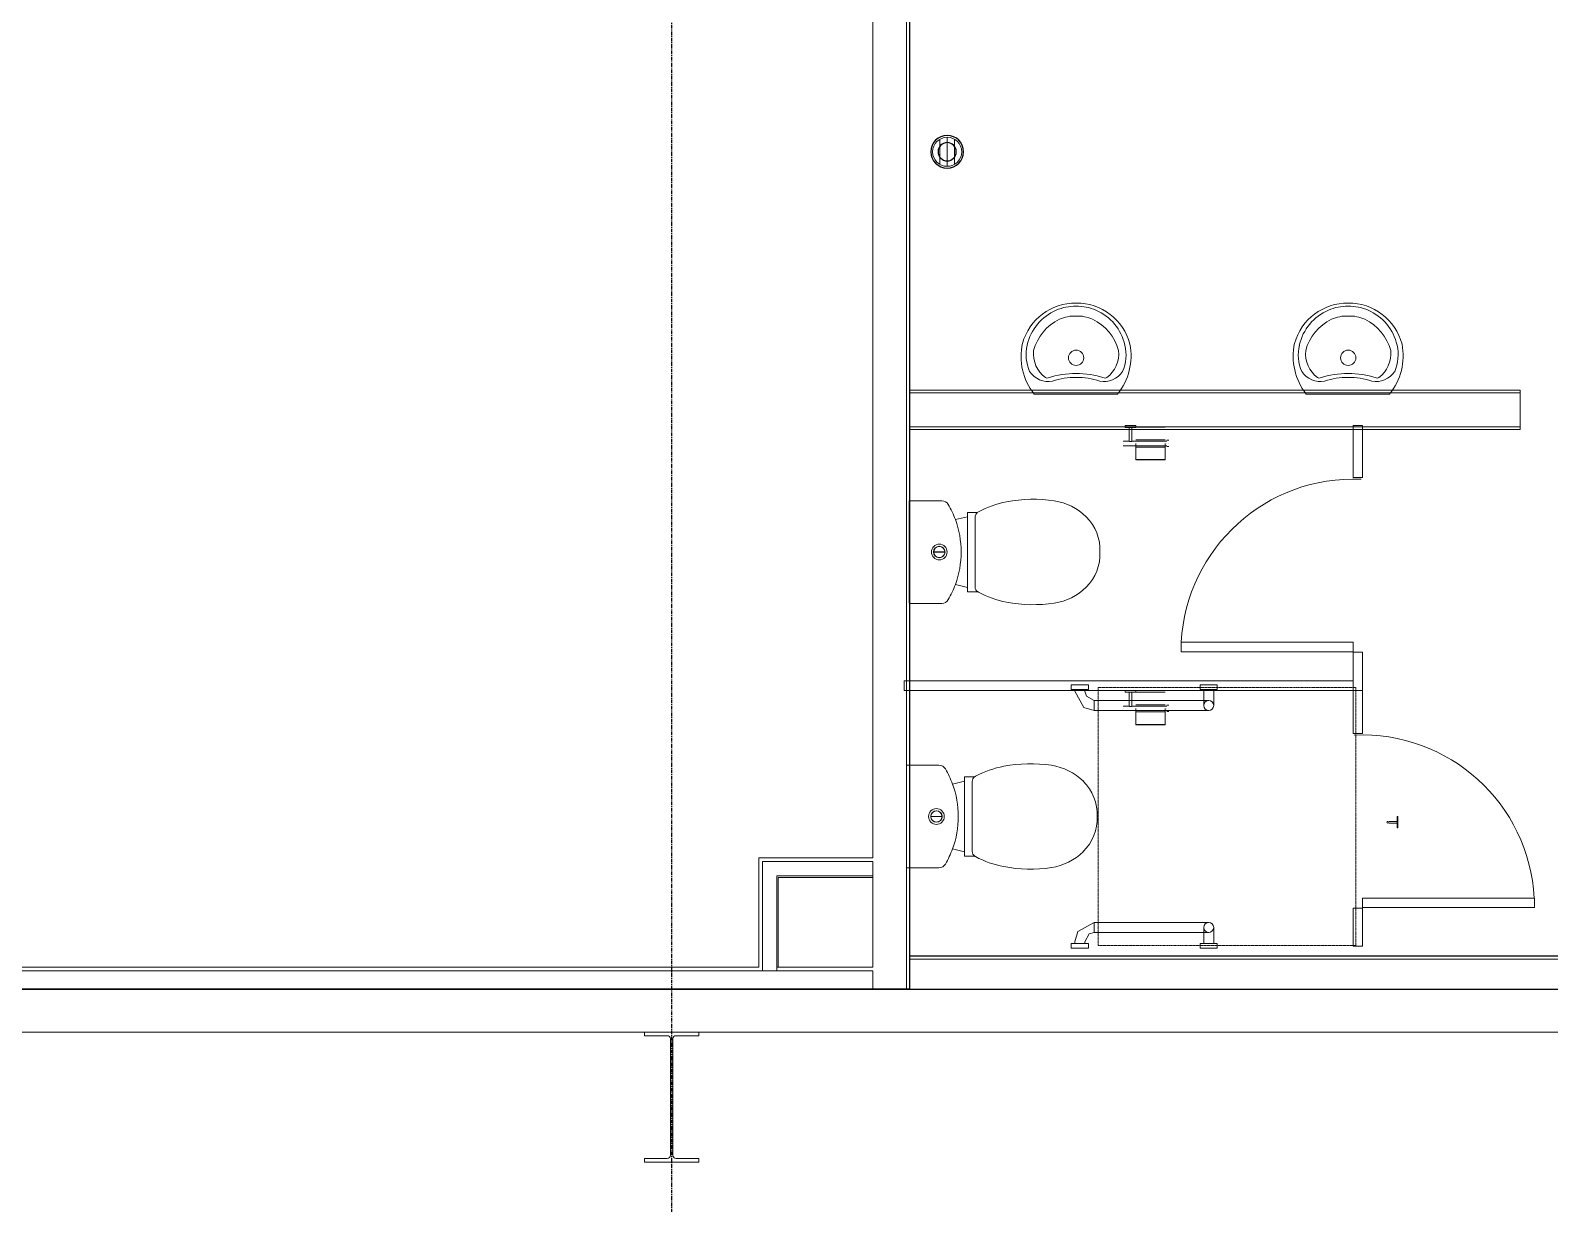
# Model space of a CAD drawing. Header units: millimetres. Extents: x -637480 to 299894, y -125373 to 39000.
# Drawn here: x 248849 to 254153, y -749 to 3348 of the extents above; entities that cross this region are included whole.
import ezdxf

# ---------------------------------------------------------------- set-up
doc = ezdxf.new("R2010")
doc.units = ezdxf.units.MM
doc.linetypes.add('Xref building Toll$0$_SBA Dash - Tight', pattern=[1.6, 1, -0.6])
doc.linetypes.add('Xref building Toll$0$Grid Line', pattern=[22.225, 12.7, -3.175, 3.175, -3.175])
for name, color, linetype, lineweight in [('AM_BOR', 4, 'Continuous', 25), ('Xref building Toll$0$A-FLOR', 192, 'Continuous', 25), ('Xref building Toll$0$A-GENM', 13, 'Continuous', 9), ('Xref building Toll$0$A-WALL', 113, 'Continuous', 9), ('Xref building Toll$0$P-SANR-FIXT', 6, 'Continuous', 9), ('Xref building Toll$0$Q-SPCQ', 91, 'Continuous', 9), ('Xref building Toll$0$Q-SPCQ-HDLN', 91, 'Continuous', 9), ('Xref building Toll$0$S-COLS', 52, 'Continuous', 9)]:
    doc.layers.add(name, color=color, linetype=linetype, lineweight=lineweight)
doc.layers.add('Xref building Toll$0$S-GRID', color=8, linetype='Continuous')

# ---------------------------------------------------------------- blocks, each defined once
blk = doc.blocks.new('Xref building Toll$0$Toll Grids')
at = {"layer": 'Xref building Toll$0$S-GRID', "linetype": 'Xref building Toll$0$Grid Line'}
for p, q in [((251088, -125373.3), (251088, 36031.5)), ((-9195.8, 0), (280997.7, 0))]:
    blk.add_line(p, q, dxfattribs=at)
blk = doc.blocks.new('Xref building Toll$0$URI_Wall mounted 01 - Standard Caroma-940460-MASTER GROUND FLOOR')
at = {"layer": 'Xref building Toll$0$P-SANR-FIXT'}
blk.add_line((144.6, 0), (-146.6, 0), dxfattribs=at)
blk.add_circle((0, 126.5), 26.7, dxfattribs=at)
for centre, radius, start, end in [((-2, 125.5), 192.2, 89.4023, 164.4555), ((1.6, 131.2), 176.7, 113.616, 167.059), ((-4.6, 145.1), 161.4, 88.384, 113.616), ((-7, 154), 118.3, 86.613, 115.387), ((2, 125.5), 192.2, 14.6727, 90.5977), ((4.6, 145.1), 161.4, 66.384, 91.616), ((7, 154), 118.3, 64.613, 93.387), ((-1.6, 131.2), 176.7, 12.941, 66.384), ((14.4, 108.9), 168.3, 115.387, 165.3165), ((-14.4, 108.9), 168.3, 14.6835, 64.613), ((19.2, 131.2), 211.4, 167.4632, 218.3427), ((-24.9, 137.3), 149.5, 167.059, 203.2094), ((-19.5, 133.3), 211.4, 320.9161, 11.1641), ((24.9, 137.3), 149.5, 336.7906, 12.941), ((-44.1, 141.2), 104.8, 174.3219, 233.1895), ((44.1, 141.2), 104.8, 306.8105, 5.6781), ((-95.4, 125.6), 82, 215.2469, 279.0894), ((-101.3, 67.8), 11.9, 242.2534, 288.3685), ((-5.4, -221), 292.4, 88.9365, 108.3685), ((-8.9, -152.7), 210.6, 87.5705, 110.4295), ((5.4, -221), 292.4, 71.6315, 91.0635), ((8.9, -152.7), 210.6, 69.5705, 92.4295), ((95.4, 125.6), 82, 260.9106, 324.7531), ((101.3, 67.8), 11.9, 251.6315, 297.7466)]:
    blk.add_arc(centre, radius, start, end, dxfattribs=at)
blk = doc.blocks.new('Xref building Toll$0$TPT - Toilet Partition 02 - Standard-1400500-MASTER GROUND FLOOR')
at = {"layer": 'Xref building Toll$0$A-GENM'}
for p, q in [((-33.5, 1835.9), (-66.5, 1835.9)), ((-66.5, 1835.9), (-66.5, 269)), ((-66.5, 1835.9), (-66.5, 1835.9)), ((-33.5, 269), (-33.5, 1835.9)), ((-33.5, 1835.9), (-33.5, 1835.9)), ((-66.5, 269), (-33.5, 269)), ((-66.5, 269), (-66.5, 269)), ((66.5, 269), (-66.5, 269)), ((-66.5, 269), (-66.5, 236)), ((-66.5, 269), (-66.5, 269)), ((-33.5, 269), (-33.5, 269)), ((66.5, 236), (66.5, 269)), ((66.5, 269), (66.5, 269)), ((858.5, 269), (676.5, 269)), ((676.5, 269), (676.5, 236)), ((676.5, 269), (676.5, 269)), ((858.5, 236), (858.5, 269)), ((858.5, 269), (858.5, 269)), ((-66.5, 236), (66.5, 236)), ((-66.5, 236), (-66.5, 236)), ((66.5, 236), (66.5, 236)), ((676.5, 236), (858.5, 236)), ((676.5, 236), (676.5, 236)), ((858.5, 236), (858.5, 236))]:
    blk.add_line(p, q, dxfattribs=at)
blk = doc.blocks.new('Xref building Toll$0$Doors - Doors-704779-MASTER GROUND FLOOR')
at = {"layer": 'Xref building Toll$0$Q-SPCQ'}
for p, q in [((34.9, -868.8), (1.9, -868.8)), ((1.9, -868.8), (1.9, -1468.9)), ((34.9, -1468.9), (34.9, -868.8)), ((1.9, -1468.9), (34.9, -1468.9))]:
    blk.add_line(p, q, dxfattribs=at)
at = {"layer": 'Xref building Toll$0$Q-SPCQ-HDLN'}
blk.add_arc((2.4, -1470.4), 602.4, 357.412, 86.904, dxfattribs=at)
blk = doc.blocks.new('Xref building Toll$0$TOI_Suite - Standard-743987-MASTER GROUND FLOOR')
at = {"layer": 'Xref building Toll$0$P-SANR-FIXT'}
for p, q in [((-138.5, 203.2), (-138.5, 237.9)), ((121.5, 230.1), (-122.7, 230.1)), ((138.3, 239.2), (138.3, 203.2)), ((-123.9, 203.2), (-138.5, 203.2)), ((-113.6, 161.2), (-123.9, 203.2)), ((-123.9, 203.2), (123.1, 203.2)), ((123.1, 203.2), (112.9, 161.2)), ((138.3, 203.2), (123.1, 203.2)), ((-179.5, 2), (-179.5, 113.9)), ((-0.7, 105), (-0.7, 124.5)), ((0, 124.1), (0, 105)), ((178.8, 113.9), (178.8, 2.4)), ((-0.7, 85.8), (-0.7, 105)), ((0, 105), (0, 85.6)), ((176.8, 0), (-177.5, 0))]:
    blk.add_line(p, q, dxfattribs=at)
for radius in [27.5, 20]:
    blk.add_circle((-0.4, 105), radius, dxfattribs=at)
for centre, radius, start, end in [((-7.8, 503.6), 162.6, 87.4587, 135.3159), ((6.6, 503.6), 162.6, 44.6841, 92.5413), ((19.2, 476.8), 200.6, 135.3159, 171.4717), ((-20.4, 476.8), 200.6, 8.5283, 44.6841), ((309.4, 433.3), 494, 171.4717, 190.8713), ((-310.5, 433.3), 494, 349.1287, 8.5283), ((165, 405.6), 347, 190.8713, 208.1696), ((-166.1, 405.6), 347, 331.8304, 349.1287), ((-102.6, 262.3), 43.4, 208.1696, 214.2857), ((-122.7, 250.1), 20, 217.8461, 270), ((121.5, 250.1), 20, 270, 326.9392), ((23.6, 304), 131.8, 330.5485, 331.8304), ((-0.4, -148.7), 330, 110.0763, 120.2609), ((-0.4, -148.7), 330, 89.9993, 110.0763), ((-0.4, -148.7), 330, 69.9243, 89.9993), ((-0.4, -148.7), 330, 59.7542, 69.9243), ((-153.5, 113.9), 26, 120.2609, 180), ((-0.4, 105), 19.5, 91.1546, 271.091), ((-0.4, 105), 19.5, 0, 91.1546), ((152.8, 113.9), 26, 0, 59.7542), ((-0.4, 105), 19.5, 271.091, 0), ((-177.5, 2), 1.98, 179.3775, 270.2586), ((176.8, 2), 1.98, 269.7414, 13.1965)]:
    blk.add_arc(centre, radius, start, end, dxfattribs=at)
blk = doc.blocks.new('Xref building Toll$0$TPT - Toilet Partition 02 - Standard-1400499-MASTER GROUND FLOOR')
at = {"layer": 'Xref building Toll$0$A-GENM'}
for p, q in [((66.5, -236), (-66.5, -236)), ((-66.5, -236), (-66.5, -269)), ((-66.5, -236), (-66.5, -236)), ((66.5, -269), (66.5, -236)), ((66.5, -236), (66.5, -236)), ((826.5, -236), (676.5, -236)), ((676.5, -236), (676.5, -269)), ((676.5, -236), (676.5, -236)), ((826.5, -269), (826.5, -236)), ((826.5, -236), (826.5, -236)), ((-66.5, -269), (66.5, -269)), ((-66.5, -269), (-66.5, -269)), ((66.5, -269), (66.5, -269)), ((676.5, -269), (826.5, -269)), ((676.5, -269), (676.5, -269)), ((826.5, -269), (826.5, -269))]:
    blk.add_line(p, q, dxfattribs=at)
blk = doc.blocks.new('Xref building Toll$0$Doors - Doors-744022-MASTER GROUND FLOOR')
at = {"layer": 'Xref building Toll$0$Q-SPCQ'}
for p, q in [((1.9, 1468.9), (34.9, 1468.9)), ((1.9, 868.8), (1.9, 1468.9)), ((34.9, 1468.9), (34.9, 868.8)), ((34.9, 868.8), (1.9, 868.8))]:
    blk.add_line(p, q, dxfattribs=at)
at = {"layer": 'Xref building Toll$0$Q-SPCQ-HDLN'}
blk.add_arc((2.4, 1470.4), 602.4, 273.096, 2.588, dxfattribs=at)
blk = doc.blocks.new('Xref building Toll$0$AS2890 - Ambulant Cubicle1 - Standard 2-906180-MASTER GROUND FLOOR')
at = {"layer": 'Xref building Toll$0$A-GENM'}
for p, q in [((-16.7, -339.7), (-33.5, -339.7)), ((-33.5, -399.7), (-33.5, -339.7)), ((-33.5, -339.7), (-33.5, -399.7)), ((-16.7, -399.7), (-16.7, -339.7)), ((-16.7, -339.7), (-16.7, -399.7)), ((-11, -352.5), (-16.7, -352.5)), ((-16.7, -387.5), (-16.7, -352.5)), ((-16.7, -352.5), (-16.7, -387.5)), ((869.6, -352.5), (864, -352.5)), ((886.5, -339.7), (869.6, -339.7)), ((869.6, -399.7), (869.6, -339.7)), ((869.6, -339.7), (869.6, -399.7)), ((869.6, -387.5), (869.6, -352.5)), ((869.6, -352.5), (869.6, -387.5)), ((886.5, -399.7), (886.5, -339.7)), ((886.5, -339.7), (886.5, -399.7)), ((-33.5, -399.7), (-16.7, -399.7)), ((-16.7, -387.5), (-11, -387.5)), ((21.5, -420), (56.5, -420)), ((56.5, -420), (21.5, -420)), ((21.5, -420), (21.5, -719.7)), ((39, -420), (39, -420)), ((39, -420), (39, -420)), ((56.5, -719.7), (56.5, -420)), ((831.5, -420), (796.5, -420)), ((796.5, -420), (831.5, -420)), ((796.5, -420), (796.5, -719.7)), ((814, -420), (814, -420)), ((814, -420), (814, -420)), ((831.5, -719.7), (831.5, -420)), ((864, -387.5), (869.6, -387.5)), ((869.6, -399.7), (886.5, -399.7)), ((-16.7, -789.7), (-33.5, -789.7)), ((-33.5, -849.7), (-33.5, -789.7)), ((-33.5, -789.7), (-33.5, -849.7)), ((-16.7, -849.7), (-16.7, -789.7)), ((-16.7, -789.7), (-16.7, -849.7)), ((886.5, -789.7), (869.6, -789.7)), ((869.6, -849.7), (869.6, -789.7)), ((869.6, -789.7), (869.6, -849.7)), ((886.5, -849.7), (886.5, -789.7)), ((886.5, -789.7), (886.5, -849.7)), ((-16, -802.2), (-16.7, -802.2)), ((-16.7, -819.7), (-16.7, -819.7)), ((-16.7, -819.7), (-16.7, -819.7)), ((-16.7, -837.2), (-16, -837.2)), ((869.6, -802.2), (869, -802.2)), ((869, -837.2), (869.6, -837.2)), ((869.6, -819.7), (869.6, -819.7)), ((869.6, -819.7), (869.6, -819.7)), ((-33.5, -849.7), (-16.7, -849.7)), ((869.6, -849.7), (886.5, -849.7)), ((386.5, -1477.7), (386.5, -1479.7)), ((426.5, -1477.7), (386.5, -1477.7)), ((386.5, -1477.7), (426.5, -1477.7)), ((426.5, -1479.7), (386.5, -1479.7)), ((386.5, -1479.7), (426.5, -1479.7)), ((403.5, -1449.7), (403.5, -1479.7)), ((406.5, -1479.7), (406.5, -1479.7)), ((406.5, -1479.7), (406.5, -1479.7)), ((409.5, -1479.7), (409.5, -1449.7)), ((426.5, -1479.7), (426.5, -1477.7))]:
    blk.add_line(p, q, dxfattribs=at)
at = {"layer": 'Xref building Toll$0$A-GENM', "linetype": 'Xref building Toll$0$_SBA Dash - Tight'}
for p, q in [((-23.5, -1333.7), (-23.5, -433.7)), ((-23.5, -433.7), (876.5, -433.7)), ((876.5, -433.7), (876.5, -1333.7)), ((876.5, -1333.7), (-23.5, -1333.7))]:
    blk.add_line(p, q, dxfattribs=at)
at = {"layer": 'Xref building Toll$0$A-GENM', "flags": 128}
for points in [[(56.5, -420), (25.4, -363.2), (-11, -352.5)], [(864, -352.5), (807.2, -383.6), (796.5, -420)], [(-11, -387.5), (16.3, -402.5), (21.5, -420)], [(831.5, -420), (846.4, -392.7), (864, -387.5)], [(21.5, -819.7), (21.5, -783.9), (21.5, -719.7)], [(56.5, -719.7), (56.5, -796.3), (56.5, -819.7)], [(796.5, -819.7), (796.5, -783.9), (796.5, -719.7)], [(831.5, -719.7), (831.5, -796.3), (831.5, -819.7)], [(39, -802.2), (13.7, -802.2), (-16, -802.2)], [(-16, -837.2), (30.2, -837.2), (39, -837.2)], [(869, -802.2), (822.7, -802.2), (814, -802.2)], [(814, -837.2), (839.2, -837.2), (869, -837.2)]]:
    blk.add_lwpolyline(points, dxfattribs=at)
at = {"layer": 'Xref building Toll$0$A-GENM'}
for centre, radius, start, end in [((39, -819.7), 17.5, 0, 180), ((39, -819.7), 17.5, 90, 270), ((39, -819.7), 17.5, 180, 360), ((39, -819.7), 17.5, 270, 90), ((814, -819.7), 17.5, 0, 180), ((814, -819.7), 17.5, 90, 270), ((814, -819.7), 17.5, 180, 0), ((814, -819.7), 17.5, 270, 90), ((406.5, -1444.7), 3, 90, 270), ((406.5, -1444.7), 3, 270, 90)]:
    blk.add_arc(centre, radius, start, end, dxfattribs=at)
at = {"layer": 'Xref building Toll$0$P-SANR-FIXT'}
for p, q in [((247.3, 122.1), (247.3, 233.5)), ((249.3, 236), (603.6, 236)), ((605.6, 234), (605.6, 122.1)), ((426.1, 131), (426.1, 150.4)), ((426.1, 111.8), (426.1, 131)), ((426.9, 150.2), (426.9, 131)), ((426.9, 131), (426.9, 111.5)), ((303, 32.8), (313.2, 74.7)), ((539.7, 74.7), (550, 32.8)), ((287.8, 32.8), (303, 32.8)), ((287.8, -3.3), (287.8, 32.8)), ((550, 32.8), (303, 32.8)), ((304.6, 5.8), (548.8, 5.8)), ((550, 32.8), (564.6, 32.8)), ((564.6, 32.8), (564.6, -1.9))]:
    blk.add_line(p, q, dxfattribs=at)
for radius in [27.5, 20]:
    blk.add_circle((426.5, 131), radius, dxfattribs=at)
for centre, radius, start, end in [((249.3, 234), 1.98, 89.7414, 193.1965), ((603.7, 234), 1.98, 359.3775, 90.2586), ((273.3, 122.1), 26, 180, 239.7542), ((426.5, 131), 19.5, 91.091, 180), ((426.5, 131), 19.5, 180, 271.1546), ((426.5, 131), 19.5, 271.1546, 91.091), ((579.6, 122.1), 26, 300.2609, 0), ((426.5, 384.7), 330, 239.7542, 249.9243), ((426.5, 384.7), 330, 249.9243, 269.9993), ((426.5, 384.7), 330, 269.9993, 290.0763), ((426.5, 384.7), 330, 290.0763, 300.2609), ((304.6, -14.2), 20, 90, 146.9392), ((548.8, -14.1), 20, 37.8461, 90), ((592.2, -169.6), 347, 151.8304, 169.1287), ((402.5, -68), 131.8, 150.5485, 151.8304), ((528.7, -26.3), 43.4, 28.1696, 34.2857), ((261.1, -169.6), 347, 10.8713, 28.1696), ((736.6, -197.4), 494, 169.1287, 188.5283), ((116.7, -197.4), 494, 351.4717, 10.8713), ((446.5, -240.9), 200.6, 188.5283, 224.6841), ((406.9, -240.9), 200.6, 315.3159, 351.4717), ((419.5, -267.6), 162.6, 224.6841, 272.5413), ((433.9, -267.6), 162.6, 267.4587, 315.3159)]:
    blk.add_arc(centre, radius, start, end, dxfattribs=at)
blk = doc.blocks.new('Xref building Toll$0$Toilet_paper_holder_15507 - Toilet_paper_holder_15507-704795-MASTER GROUND FLOOR')
at = {"layer": 'Xref building Toll$0$A-GENM'}
for p, q in [((274951, 142905.5), (274951, 142899.1)), ((274989.1, 142905.5), (274951, 142905.5)), ((274951, 142905.5), (274989.1, 142905.5)), ((274989.1, 142899.1), (274951, 142899.1)), ((274951, 142899.1), (274989.1, 142899.1)), ((274965.3, 142899.1), (274965.3, 142850.7)), ((274974.8, 142899.1), (274965.3, 142899.1)), ((274965.3, 142899.1), (274974.8, 142899.1)), ((274974.8, 142850.7), (274974.8, 142899.1)), ((274989.1, 142899.1), (274989.1, 142905.5)), ((275090.7, 142899.9), (274989.1, 142899.9)), ((274965.3, 142850.7), (274944.6, 142850.7)), ((274944.6, 142842.8), (274944.6, 142842.8)), ((274944.6, 142842.8), (274944.6, 142842.8)), ((275097, 142850.7), (274974.8, 142850.7)), ((275090.7, 142855.5), (274989.1, 142855.5)), ((274989.1, 142786.4), (274989.1, 142842.8)), ((274989.1, 142842.8), (274989.1, 142842.8)), ((274989.1, 142842.8), (274989.1, 142785.6)), ((274989.1, 142842.8), (274989.1, 142842.8)), ((274989.1, 142842.8), (274989.1, 142842.8)), ((275090.7, 142785.6), (275090.7, 142842.8)), ((275090.7, 142842.8), (275090.7, 142842.8)), ((275090.7, 142842.8), (275090.7, 142786.4)), ((275090.7, 142842.8), (275090.7, 142842.8)), ((275090.7, 142842.8), (275090.7, 142842.8)), ((275103.4, 142853.9), (275097, 142853.9)), ((275097, 142842.8), (275097, 142842.8)), ((275097, 142842.8), (275097, 142842.8)), ((275097, 142842.8), (275097, 142842.8)), ((275097, 142842.8), (275097, 142842.8)), ((275103.4, 142842.8), (275103.4, 142842.8)), ((275103.4, 142842.8), (275103.4, 142842.8)), ((274944.6, 142834.8), (275097, 142834.8)), ((274989.1, 142830.1), (275090.7, 142830.1)), ((275097, 142831.7), (275103.4, 142831.7)), ((274989.1, 142785.6), (274989.1, 142786.4)), ((274989.1, 142786.4), (274989.1, 142786.4)), ((275090.7, 142786.4), (274989.1, 142786.4)), ((275090.7, 142786.4), (274989.1, 142786.4)), ((274989.1, 142785.6), (274989.1, 142785.6)), ((274989.1, 142785.6), (275090.7, 142785.6)), ((275090.7, 142786.4), (275090.7, 142786.4)), ((275090.7, 142786.4), (275090.7, 142785.6)), ((275090.7, 142785.6), (275090.7, 142785.6))]:
    blk.add_line(p, q, dxfattribs=at)
for points in [[(274965.3, 142850.7), (274965.3, 142850.7), (274965.3, 142850.7), (274965.4, 142850.6), (274965.6, 142850.6), (274965.7, 142850.5), (274965.9, 142850.4), (274966.1, 142850.2), (274966.3, 142850.2), (274966.4, 142850.1), (274966.5, 142850), (274966.7, 142850), (274967, 142849.8), (274967.2, 142849.7), (274967.5, 142849.6), (274967.6, 142849.6), (274967.8, 142849.5), (274968.1, 142849.4), (274968.4, 142849.3), (274968.8, 142849.3), (274969.2, 142849.2), (274969.6, 142849.2), (274970, 142849.1), (274970.5, 142849.2), (274970.9, 142849.2), (274971.3, 142849.3), (274971.7, 142849.3), (274972, 142849.4), (274972.3, 142849.5), (274972.4, 142849.6), (274972.6, 142849.6), (274972.8, 142849.7), (274973.1, 142849.8), (274973.3, 142850), (274973.5, 142850), (274973.7, 142850.1), (274973.8, 142850.2), (274974, 142850.2), (274974.1, 142850.4), (274974.3, 142850.5), (274974.5, 142850.6), (274974.6, 142850.6), (274974.8, 142850.7), (274974.8, 142850.7), (274974.8, 142850.7)], [(274974.8, 142850.7), (274974.8, 142850.7), (274974.8, 142850.7), (274974.6, 142850.6), (274974.5, 142850.6), (274974.3, 142850.5), (274974.1, 142850.4), (274974, 142850.2), (274973.8, 142850.2), (274973.7, 142850.1), (274973.5, 142850), (274973.3, 142850), (274973.1, 142849.8), (274972.8, 142849.7), (274972.6, 142849.6), (274972.4, 142849.6), (274972.3, 142849.5), (274972, 142849.4), (274971.7, 142849.3), (274971.3, 142849.3), (274970.9, 142849.2), (274970.5, 142849.2), (274970, 142849.1), (274969.6, 142849.2), (274969.2, 142849.2), (274968.8, 142849.3), (274968.4, 142849.3), (274968.1, 142849.4), (274967.8, 142849.5), (274967.6, 142849.6), (274967.5, 142849.6), (274967.2, 142849.7), (274967, 142849.8), (274966.7, 142850), (274966.5, 142850), (274966.4, 142850.1), (274966.3, 142850.2), (274966.1, 142850.2), (274965.9, 142850.4), (274965.7, 142850.5), (274965.6, 142850.6), (274965.4, 142850.6), (274965.3, 142850.7), (274965.3, 142850.7), (274965.3, 142850.7)]]:
    blk.add_open_spline(points, degree=3, knots=[0, 0, 0, 0, 0.055556, 0.083333, 0.111111, 0.138889, 0.166667, 0.194444, 0.208333, 0.222222, 0.236111, 0.25, 0.277778, 0.305556, 0.319444, 0.333333, 0.347222, 0.361111, 0.388889, 0.416667, 0.444444, 0.472222, 0.5, 0.527778, 0.555556, 0.583333, 0.611111, 0.638889, 0.652778, 0.666667, 0.680556, 0.694444, 0.722222, 0.75, 0.763889, 0.777778, 0.791667, 0.805556, 0.833333, 0.861111, 0.888889, 0.916667, 0.944444, 1, 1, 1, 1], dxfattribs=at)
blk = doc.blocks.new('Xref building Toll$0$Floor_Drain_-_Small_3955 - 4_ Diameter-2174406-MASTER GROUND FLOOR')
at = {"layer": 'Xref building Toll$0$P-SANR-FIXT'}
for p, q in [((-25.4, 44), (-25.4, -44)), ((0, 50.8), (0, -50.8)), ((25.4, 44), (25.4, -44))]:
    blk.add_line(p, q, dxfattribs=at)
for start, end in [(360, 180), (180, 360)]:
    blk.add_arc((0, 0), 50.8, start, end, dxfattribs=at)
blk = doc.blocks.new('Xref building Toll$0$UB-Universal Beam-Column - C1_5_460UB67-1338434-MASTER GROUND FLOOR')
at = {"layer": 'Xref building Toll$0$S-COLS', "lineweight": 18}
for p, q in [((95, 227), (-95, 227)), ((-95, 227), (-95, 214.3)), ((-95, 214.3), (-15.65, 214.3)), ((15.65, 214.3), (95, 214.3)), ((95, 214.3), (95, 227)), ((-4.25, 202.9), (-4.25, -202.9)), ((4.25, -202.9), (4.25, 202.9)), ((-15.65, -214.3), (-95, -214.3)), ((-95, -214.3), (-95, -227)), ((-95, -227), (95, -227)), ((95, -214.3), (15.65, -214.3)), ((95, -227), (95, -214.3))]:
    blk.add_line(p, q, dxfattribs=at)
at = {"layer": 'Xref building Toll$0$S-COLS'}
for p, q in [((-95, 227), (-95, 227)), ((-95, 214.3), (-95, 214.3)), ((95, 227), (95, 227)), ((95, 214.3), (95, 214.3)), ((-95, -214.3), (-95, -214.3)), ((-95, -227), (-95, -227)), ((95, -214.3), (95, -214.3)), ((95, -227), (95, -227))]:
    blk.add_line(p, q, dxfattribs=at)
at = {"layer": 'Xref building Toll$0$S-COLS', "lineweight": 18}
for centre, start, end in [((-15.65, 202.9), 0, 90), ((15.65, 202.9), 90, 180), ((-15.65, -202.9), 270, 0), ((15.65, -202.9), 180, 270)]:
    blk.add_arc(centre, 11.4, start, end, dxfattribs=at)
blk = doc.blocks.new('Xref building Toll')
at = {"layer": 'Xref building Toll$0$A-FLOR'}
for p, q in [((251918, 6977.5), (251918, 0)), ((259480, 115), (251918, 115)), ((119436, 0), (270000, 0)), ((251918, 0), (246065, 0))]:
    blk.add_line(p, q, dxfattribs=at)
for radius, start, end in [(57.1, 0, 180), (57.1, 0, 180), (57.1, 180, 0), (57.1, 180, 0), (31.8, 0, 180), (31.8, 0, 180), (31.8, 180, 0), (31.8, 180, 0)]:
    blk.add_arc((252050, 2924), radius, start, end, dxfattribs=at)
at = {"layer": 'Xref building Toll$0$A-WALL', "lineweight": 18}
for p, q in [((251790, 7105.5), (251790, 458)), ((254050, 2092), (251918, 2092)), ((254050, 1954), (254050, 2092)), ((251918, 1954), (254050, 1954)), ((251392, 458), (251392, 77)), ((251790, 458), (251392, 458)), ((251460, 77), (251460, 390)), ((251460, 390), (251790, 390)), ((251790, 390), (251790, 77)), ((255245, 115), (251918, 115)), ((251392, 77), (247278, 77)), ((251790, 77), (251460, 77)), ((238600, -150), (259720, -150))]:
    blk.add_line(p, q, dxfattribs=at)
at = {"layer": 'Xref building Toll$0$A-WALL'}
for p, q in [((251908, 0), (251908, 6987.5)), ((251918, 2082), (254050, 2082)), ((251918, 1964), (254050, 1964)), ((251405, 445), (251405, 64)), ((251790, 445), (251405, 445)), ((251790, 390), (251790, 445)), ((251455, 395), (251455, 64)), ((251790, 395), (251455, 395)), ((251790, 64), (246097, 64)), ((251455, 77), (251460, 77)), ((251790, 0), (251790, 64)), ((251918, 105), (259452, 105))]:
    blk.add_line(p, q, dxfattribs=at)
blk.add_blockref('Xref building Toll$0$Toll Grids', (0, 0))
at = {"layer": 'Xref building Toll$0$A-GENM'}
for name, p, rotation in [('Xref building Toll$0$TPT - Toilet Partition 02 - Standard-1400500-MASTER GROUND FLOOR', (253735.9, 1109.5), 90.00000000000053), ('Xref building Toll$0$AS2890 - Ambulant Cubicle1 - Standard 2-906180-MASTER GROUND FLOOR', (252143.3, 176.2), 90.0000000000004), ('Xref building Toll$0$TPT - Toilet Partition 02 - Standard-1400499-MASTER GROUND FLOOR', (253231, 216.5), 90.00000000000053)]:
    blk.add_blockref(name, p, dxfattribs=dict(at, rotation=rotation))
for p in [(-22280, -140937.5), (-22280, -141862.5)]:
    blk.add_blockref('Xref building Toll$0$Toilet_paper_holder_15507 - Toilet_paper_holder_15507-704795-MASTER GROUND FLOOR', p, dxfattribs=at)
at = {"layer": 'Xref building Toll$0$P-SANR-FIXT'}
for name, p in [('Xref building Toll$0$Floor_Drain_-_Small_3955 - 4_ Diameter-2174406-MASTER GROUND FLOOR', (252050, 2924)), ('Xref building Toll$0$URI_Wall mounted 01 - Standard Caroma-940460-MASTER GROUND FLOOR', (252500, 2078)), ('Xref building Toll$0$URI_Wall mounted 01 - Standard Caroma-940460-MASTER GROUND FLOOR', (253450, 2078))]:
    blk.add_blockref(name, p, dxfattribs=at)
at = {"layer": 'Xref building Toll$0$P-SANR-FIXT', "rotation": 270.0000000000011}
blk.add_blockref('Xref building Toll$0$TOI_Suite - Standard-743987-MASTER GROUND FLOOR', (251917.3, 1525.8), dxfattribs=at)
at = {"layer": 'Xref building Toll$0$Q-SPCQ', "rotation": 90.00000000000053}
for name, p in [('Xref building Toll$0$Doors - Doors-704779-MASTER GROUND FLOOR', (251998.2, 1176)), ('Xref building Toll$0$Doors - Doors-744022-MASTER GROUND FLOOR', (254968.7, 283))]:
    blk.add_blockref(name, p, dxfattribs=at)
at = {"layer": 'Xref building Toll$0$S-COLS'}
blk.add_blockref('Xref building Toll$0$UB-Universal Beam-Column - C1_5_460UB67-1338434-MASTER GROUND FLOOR', (251088, -377), dxfattribs=at)

msp = doc.modelspace()

# ---------------------------------------------------------------- block references
at = {"layer": 'AM_BOR'}
msp.add_blockref('Xref building Toll', (0, 0), dxfattribs=at)

doc.saveas('drawing.dxf')
